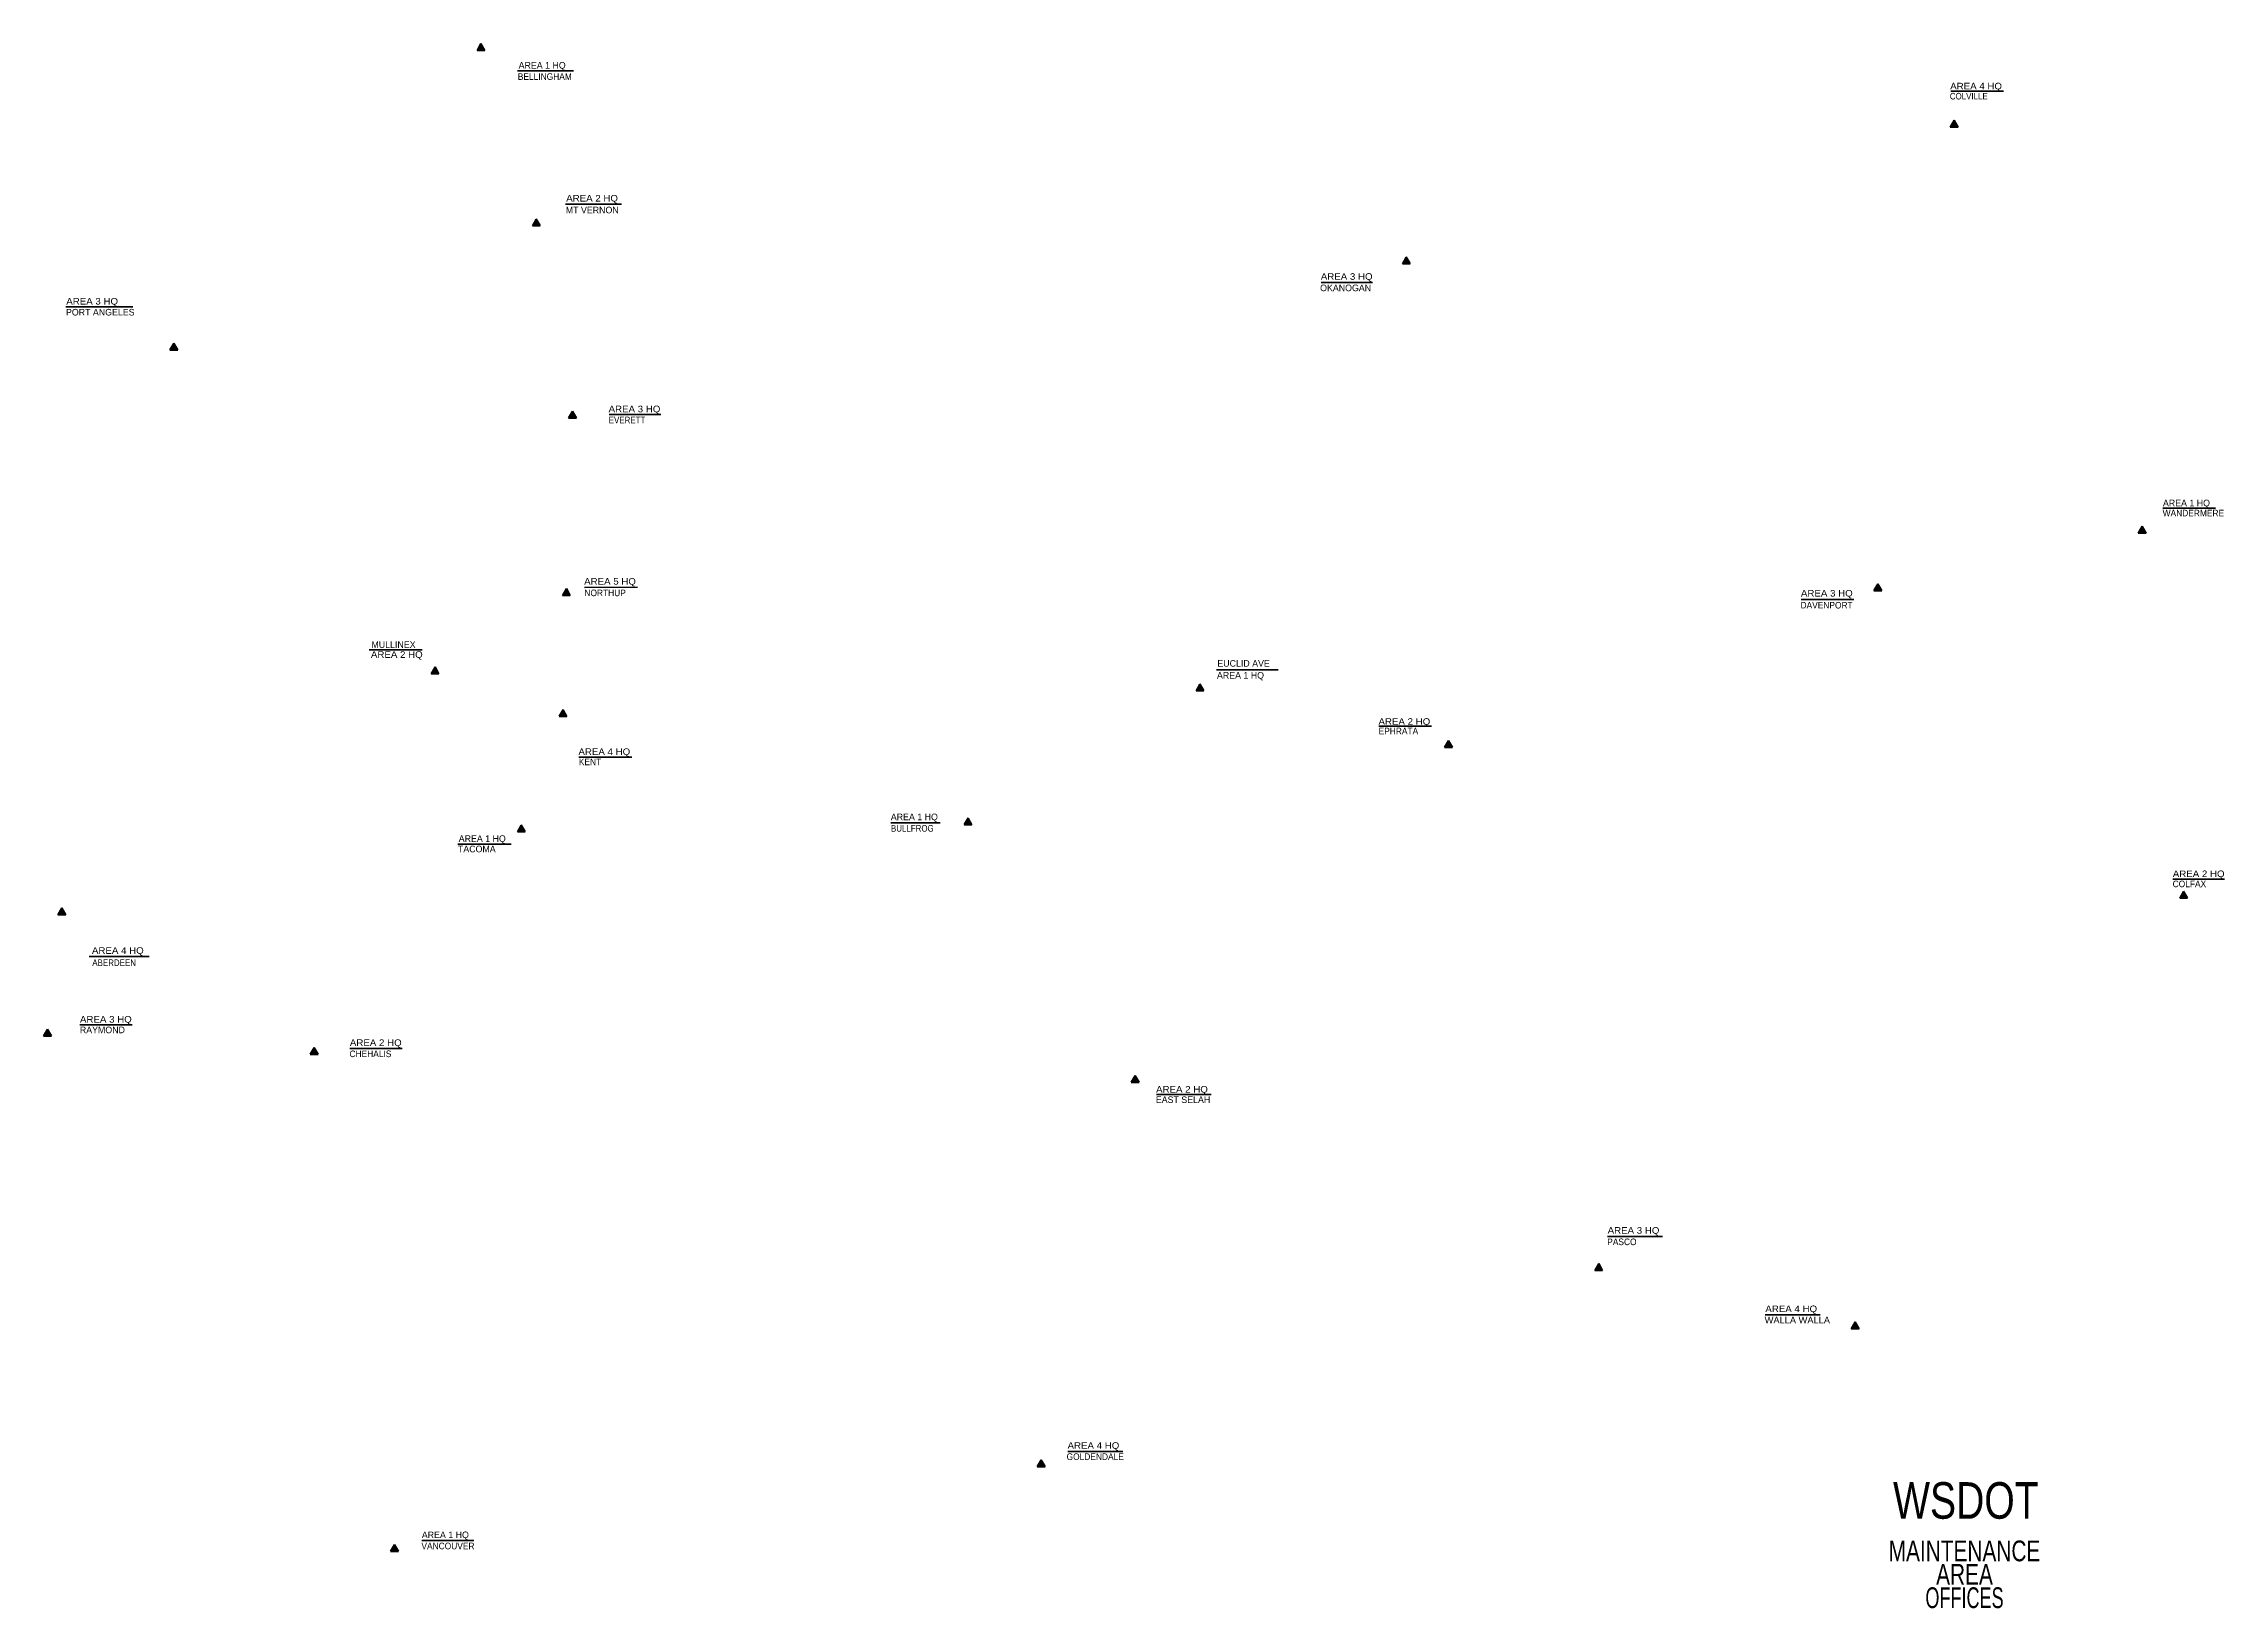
# Model space of a CAD drawing. Header units: feet. Extents: x -695918 to 957348, y -717364 to 469105.
import ezdxf
from ezdxf.enums import TextEntityAlignment as Align

# ---------------------------------------------------------------- set-up
doc = ezdxf.new("R2010")
doc.units = ezdxf.units.FT
doc.header["$LTSCALE"] = 2000
doc.header["$PDMODE"] = 32
doc.header["$PDSIZE"] = 1000
doc.layers.add('5', color=7, linetype='Continuous')
doc.layers.add('60', color=7, linetype='Continuous')
doc.layers.add('53', color=7, linetype='Continuous', lineweight=35)
doc.layers.add('54', color=7, linetype='Continuous', lineweight=53)

msp = doc.modelspace()

# ---------------------------------------------------------------- linework, layer by layer
at = {"layer": '53'}
for p, q in [((-336735, 448540), (-294278, 448540)), ((749869, 432974), (789905, 432974)), ((-300361, 347442), (-257905, 347442)), ((272563, 287974), (311437, 287974)), ((-678962, 269522), (-628269, 269522)), ((-227938, 187831), (-267290, 187786)), ((910619, 116966), (950655, 116966)), ((-245599, 56857), (-285822, 56810)), ((636490, 47727), (676525, 47727)), ((-408999, 9566), (-449222, 9520)), ((193372, -5645), (240068, -5645)), ((316226, -48508), (356261, -48508)), ((-249928, -71815), (-290151, -71862)), ((-53742, -121783), (-16214, -121783)), ((-341559, -137915), (-381782, -137962)), ((918330, -164427), (957348, -164427)), ((-661418, -223201), (-615909, -223201)), ((-668421, -274925), (-628835, -274925)), ((-463802, -292750), (-424216, -292750)), ((147680, -327808), (189327, -327808)), ((489781, -435317), (531428, -435317)), ((609236, -494666), (650883, -494666)), ((80543, -598319), (122190, -598319)), ((-409269, -665915), (-369683, -665915))]:
    msp.add_line(p, q, dxfattribs=at)
at = {"layer": '54'}
for p, q in [((-364348, 469105), (-367309, 463976)), ((-361387, 463976), (-367309, 463976)), ((-364348, 467534), (-365949, 464761)), ((-362747, 464761), (-365949, 464761)), ((-361387, 463976), (-364348, 469105)), ((-362747, 464761), (-364348, 467534)), ((752489, 410998), (749528, 405869)), ((755450, 405869), (749528, 405869)), ((752489, 409428), (750887, 406654)), ((754090, 406654), (750887, 406654)), ((755450, 405869), (752489, 410998)), ((754090, 406654), (752489, 409428)), ((-322396, 336052), (-325356, 330924)), ((-319435, 330924), (-325356, 330924)), ((-322396, 334482), (-323997, 331709)), ((-320794, 331709), (-323997, 331709)), ((-319435, 330924), (-322396, 336052)), ((-320794, 331709), (-322396, 334482)), ((337150, 307196), (334189, 302067)), ((340111, 302067), (334189, 302067)), ((337150, 305625), (335549, 302852)), ((338751, 302852), (335549, 302852)), ((340111, 302067), (337150, 307196)), ((338751, 302852), (337150, 305625)), ((-597192, 241837), (-600153, 236708)), ((-594231, 236708), (-600153, 236708)), ((-597192, 240267), (-598793, 237493)), ((-595591, 237493), (-598793, 237493)), ((-594231, 236708), (-597192, 241837)), ((-595591, 237493), (-597192, 240267)), ((-294994, 190268), (-297955, 185139)), ((-292033, 185139), (-297955, 185139)), ((-294994, 188698), (-296596, 185924)), ((-293393, 185924), (-296596, 185924)), ((-292033, 185139), (-294994, 190268)), ((-293393, 185924), (-294994, 188698)), ((895051, 103117), (892090, 97988)), ((895051, 101547), (893449, 98774)), ((898012, 97988), (895051, 103117)), ((896652, 98774), (895051, 101547)), ((898012, 97988), (892090, 97988)), ((896652, 98774), (893449, 98774)), ((-299572, 55837), (-302533, 50709)), ((-296611, 50709), (-302533, 50709)), ((-299572, 54267), (-301173, 51494)), ((-297971, 51494), (-301173, 51494)), ((-296611, 50709), (-299572, 55837)), ((-297971, 51494), (-299572, 54267)), ((694654, 59224), (691693, 54096)), ((697615, 54096), (691693, 54096)), ((694654, 57654), (693053, 54881)), ((696255, 54881), (693053, 54881)), ((697615, 54096), (694654, 59224)), ((696255, 54881), (694654, 57654)), ((-399149, -3560), (-402110, -8689)), ((-396188, -8689), (-402110, -8689)), ((-399149, -5130), (-400750, -7904)), ((-397548, -7904), (-400750, -7904)), ((-396188, -8689), (-399149, -3560)), ((-397548, -7904), (-399149, -5130)), ((180724, -16622), (177763, -21750)), ((183685, -21750), (177763, -21750)), ((180724, -18192), (179122, -20965)), ((182325, -20965), (179122, -20965)), ((183685, -21750), (180724, -16622)), ((182325, -20965), (180724, -18192)), ((369119, -59597), (366158, -64725)), ((372080, -64725), (366158, -64725)), ((369119, -61167), (367518, -63940)), ((370720, -63940), (367518, -63940)), ((372080, -64725), (369119, -59597)), ((370720, -63940), (369119, -61167)), ((-333783, -123524), (-336744, -128653)), ((-330822, -128653), (-336744, -128653)), ((-333783, -125094), (-335384, -127868)), ((-332182, -127868), (-335384, -127868)), ((-330822, -128653), (-333783, -123524)), ((-332182, -127868), (-333783, -125094)), ((4939, -118111), (1978, -123239)), ((7900, -123240), (1978, -123239)), ((4939, -119681), (3338, -122454)), ((6540, -122454), (3338, -122454)), ((7900, -123240), (4939, -118111)), ((6540, -122454), (4939, -119681)), ((926425, -173782), (923464, -178911)), ((929386, -178911), (923464, -178911)), ((926425, -175352), (924823, -178125)), ((928026, -178125), (924823, -178125)), ((929386, -178911), (926425, -173782)), ((928026, -178125), (926425, -175352)), ((-682123, -186297), (-685084, -191425)), ((-679162, -191425), (-685084, -191425)), ((-682123, -187867), (-683725, -190640)), ((-680522, -190640), (-683725, -190640)), ((-679162, -191425), (-682123, -186297)), ((-680522, -190640), (-682123, -187867)), ((-692957, -278429), (-695918, -283557)), ((-692957, -279999), (-694558, -282772)), ((-689996, -283557), (-692957, -278429)), ((-691356, -282772), (-692957, -279999)), ((-689996, -283557), (-695918, -283557)), ((-691356, -282772), (-694558, -282772)), ((131556, -313554), (128595, -318683)), ((134517, -318683), (131556, -313554)), ((134517, -318683), (128595, -318683)), ((131556, -315124), (129955, -317898)), ((133157, -317898), (129955, -317898)), ((133157, -317898), (131556, -315124)), ((482986, -455982), (480025, -461111)), ((485947, -461111), (480025, -461111)), ((482986, -457552), (481385, -460326)), ((484587, -460326), (481385, -460326)), ((485947, -461111), (482986, -455982)), ((484587, -460326), (482986, -457552)), ((677453, -500143), (674492, -505271)), ((680414, -505271), (674492, -505271)), ((677453, -501713), (675852, -504486)), ((679055, -504486), (675852, -504486)), ((680414, -505271), (677453, -500143)), ((679055, -504486), (677453, -501713)), ((60340, -604919), (57379, -610048)), ((63301, -610048), (57379, -610048)), ((60340, -606490), (58739, -609263)), ((61941, -609263), (58739, -609263)), ((63301, -610048), (60340, -604919)), ((61941, -609263), (60340, -606490)), ((-429865, -669052), (-432826, -674181)), ((-426904, -674181), (-432826, -674181)), ((-429865, -670622), (-431466, -673396)), ((-428263, -673396), (-431466, -673396)), ((-426904, -674181), (-429865, -669052)), ((-428263, -673396), (-429865, -670622))]:
    msp.add_line(p, q, dxfattribs=at)
at = {"layer": '54', "lineweight": 40}
for p, q in [((-302102, -35960), (-305063, -41088)), ((-299141, -41088), (-305063, -41088)), ((-302102, -37530), (-303703, -40303)), ((-300501, -40303), (-303703, -40303)), ((-299141, -41088), (-302102, -35960)), ((-300501, -40303), (-302102, -37530)), ((-490820, -292230), (-493781, -297358)), ((-487859, -297358), (-493781, -297358)), ((-490820, -293800), (-492421, -296573)), ((-489219, -296573), (-492421, -296573)), ((-487859, -297358), (-490820, -292230)), ((-489219, -296573), (-490820, -293800))]:
    msp.add_line(p, q, dxfattribs=at)
at = {"layer": '54'}
for p in [(-364348, 465686), (752489, 407579), (-322396, 332633), (337150, 303777), (-597192, 238418), (-294994, 186849), (895051, 99698), (-299572, 52418), (694654, 55805), (-399149, -6979), (180724, -20041), (-302102, -39379), (369119, -63016), (-333783, -126943), (4939, -121530), (926425, -177201), (-682123, -189716), (-692957, -281848), (-490820, -295649), (131556, -316973), (482986, -459401), (677453, -503562), (60340, -608338), (-429865, -672471)]:
    msp.add_point(p, dxfattribs=at)

# ---------------------------------------------------------------- texts
at = {"layer": '5'}
for s, width, p in [('MAINTENANCE', 0.75, (760339, -681640)), ('AREA', 0.75, (760339, -699390)), ('OFFICES', 0.65, (760339, -717140))]:
    msp.add_text(s, height=15750, dxfattribs=dict(at, width=width)).set_placement(p, align=Align.CENTER)
at = {"layer": '53'}
for s, width, p in [('BELLINGHAM', 0.95, (-336430, 441610)), ('COLVILLE', 0.9, (749191, 426756)), ('AREA 4 HQ', 1.1, (749500, 434381)), ('AREA 2 HQ', 1.1, (-299729, 349369)), ('AREA 3 HQ', 1.1, (272338, 290016)), ('AREA 3 HQ', 1.1, (-678739, 271243)), ('AREA 3 HQ', 1.1, (-267600, 189562)), ('EVERETT', 0.9, (-267511, 181223)), ('WANDERMERE', 0.95, (910558, 110646)), ('AREA 5 HQ', 1.1, (-286133, 58845)), ('NORTHUP', 0.95, (-285938, 50144)), ('AREA 3 HQ', 1.1, (636326, 49855)), ('DAVENPORT', 0.95, (636017, 40788)), ('AREA 2 HQ', 1.1, (-447781, 3362)), ('AREA 2 HQ', 1.1, (316062, -47410)), ('AREA 4 HQ', 1.1, (-290461, -70292)), ('EPHRATA', 0.95, (316165, -54622)), ('KENT', 0.95, (-290167, -78013)), ('BULLFROG', 0.9, (-53529, -128395)), ('AREA 2 HQ', 1.1, (918237, -162882)), ('COLFAX', 0.95, (918115, -170532)), ('AREA 4 HQ', 1.1, (-659280, -221071)), ('ABERDEEN', 0.9, (-659009, -230281)), ('AREA 3 HQ', 1.1, (-668342, -273206)), ('AREA 2 HQ', 1.1, (-463723, -290928)), ('CHEHALIS', 0.95, (-464032, -299377)), ('AREA 2 HQ', 1.1, (147473, -326286)), ('AREA 3 HQ', 1.1, (489787, -433275)), ('PASCO', 0.95, (489478, -441930)), ('AREA 4 HQ', 1.1, (609346, -492726)), ('WALLA WALLA', 1.05, (608831, -501278)), ('AREA 4 HQ', 1.1, (80343, -596379)), ('GOLDENDALE', 0.95, (79622, -604828)), ('VANCOUVER', 0.95, (-409499, -672543))]:
    msp.add_text(s, height=5000, dxfattribs=dict(at, width=width)).set_placement(p)
for s, p in [('AREA 1 HQ', (-335792, 450150)), ('MT VERNON', (-300053, 340412)), ('OKANOGAN', (271814, 281368)), ('PORT ANGELES', (-678981, 262954)), ('AREA 1 HQ', (910764, 118270)), ('MULLINEX', (-447384, 10890)), ('EUCLID AVE', (193929, -3311)), ('AREA 1 HQ', (193620, -12378)), ('AREA 1 HQ', (-53632, -119740)), ('AREA 1 HQ', (-381208, -136194)), ('TACOMA', (-381813, -144071)), ('RAYMOND', (-668445, -281243)), ('EAST SELAH', (147267, -334174)), ('AREA 1 HQ', (-409190, -664094))]:
    msp.add_text(s, height=5000, dxfattribs=at).set_placement(p)
at = {"layer": '60', "width": 0.8}
msp.add_text('WSDOT', height=27720, dxfattribs=at).set_placement((761345, -649367), align=Align.CENTER)

doc.saveas('drawing.dxf')
